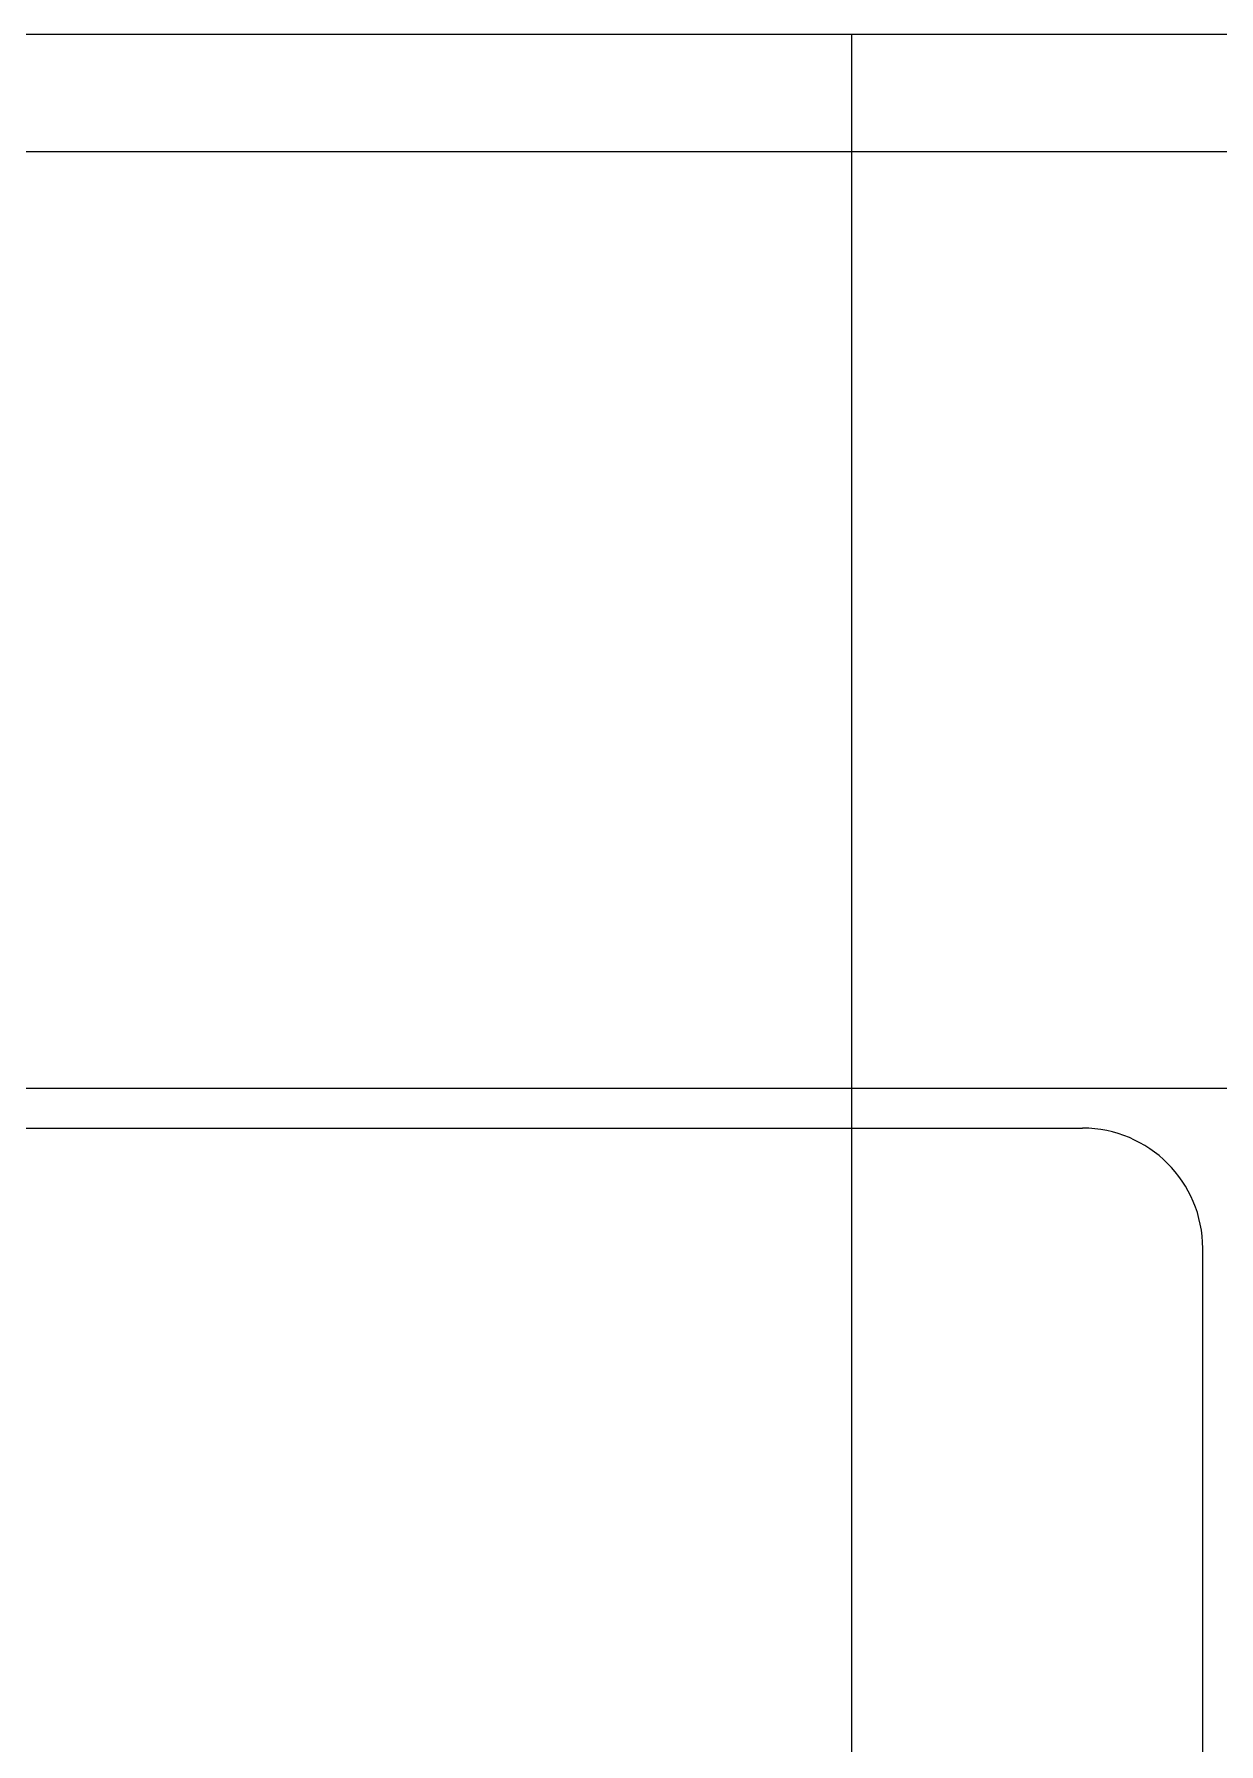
# Model space of a CAD drawing. Extents: x -12260 to 184725, y -29287 to 19916.
# Drawn here: x 11224.1 to 11473.8, y 3399.7 to 3760 of the extents above; entities that cross this region are included whole.
import ezdxf

# ---------------------------------------------------------------- set-up
doc = ezdxf.new("R2010")
doc.units = 0
doc.header["$LTSCALE"] = 0.25
doc.linetypes.add('DASHDOT', pattern=[25.4, 12.7, -6.35, 0, -6.35])
doc.layers.add('01-First Floor-FUR$0$FALSE CEILING', color=251, linetype='Continuous')
doc.layers.add('01-First Floor-FUR$0$TME-NON MEDICAL FURNITURE', color=242, linetype='Continuous')
doc.layers.add('01-First Floor-FUR$0$LOADING', color=253, linetype='Continuous', lineweight=5)
doc.layers.add('E-LITE-CLNG-CNDT', color=6, linetype='DASHDOT', lineweight=35)

# ---------------------------------------------------------------- blocks, each defined once
blk = doc.blocks.new('01-First Floor-FUR$0$GF21008-P')
at = {"layer": '01-First Floor-FUR$0$LOADING'}
for p, q in [((-0.77088, 0), (0.79062, 0)), ((-0.7767, -0.1974), (0.79645, -0.1974)), ((0.02235, -0.20585), (0.63897, -0.20585)), ((0.66431, -0.74126), (0.66431, -0.23119))]:
    blk.add_line(p, q, dxfattribs=at)
blk.add_arc((0.63897, -0.23119), 0.02534, 0, 90, dxfattribs=at)
blk = doc.blocks.new('01-First Floor-FUR')
at = {"layer": '01-First Floor-FUR$0$FALSE CEILING', "linetype": 'Continuous'}
blk.add_line((11396.44, -810), (11396.44, 3760), dxfattribs=at)
at = {"layer": '01-First Floor-FUR$0$FALSE CEILING'}
blk.add_lwpolyline([(9507.86, -810), (8396.44, 301.42), (8396.44, 3760), (13106, 3760), (13106, -810), (9507.86, -810)], dxfattribs=at)
at = {"layer": '01-First Floor-FUR$0$TME-NON MEDICAL FURNITURE', "xscale": 1000, "yscale": 1000, "zscale": 1000}
blk.add_blockref('01-First Floor-FUR$0$GF21008-P', (10806.07, 3735.31, -0.1), dxfattribs=at)

msp = doc.modelspace()

# ---------------------------------------------------------------- block references
at = {"layer": 'E-LITE-CLNG-CNDT'}
msp.add_blockref('01-First Floor-FUR', (0, 0), dxfattribs=at)

doc.saveas('drawing.dxf')
